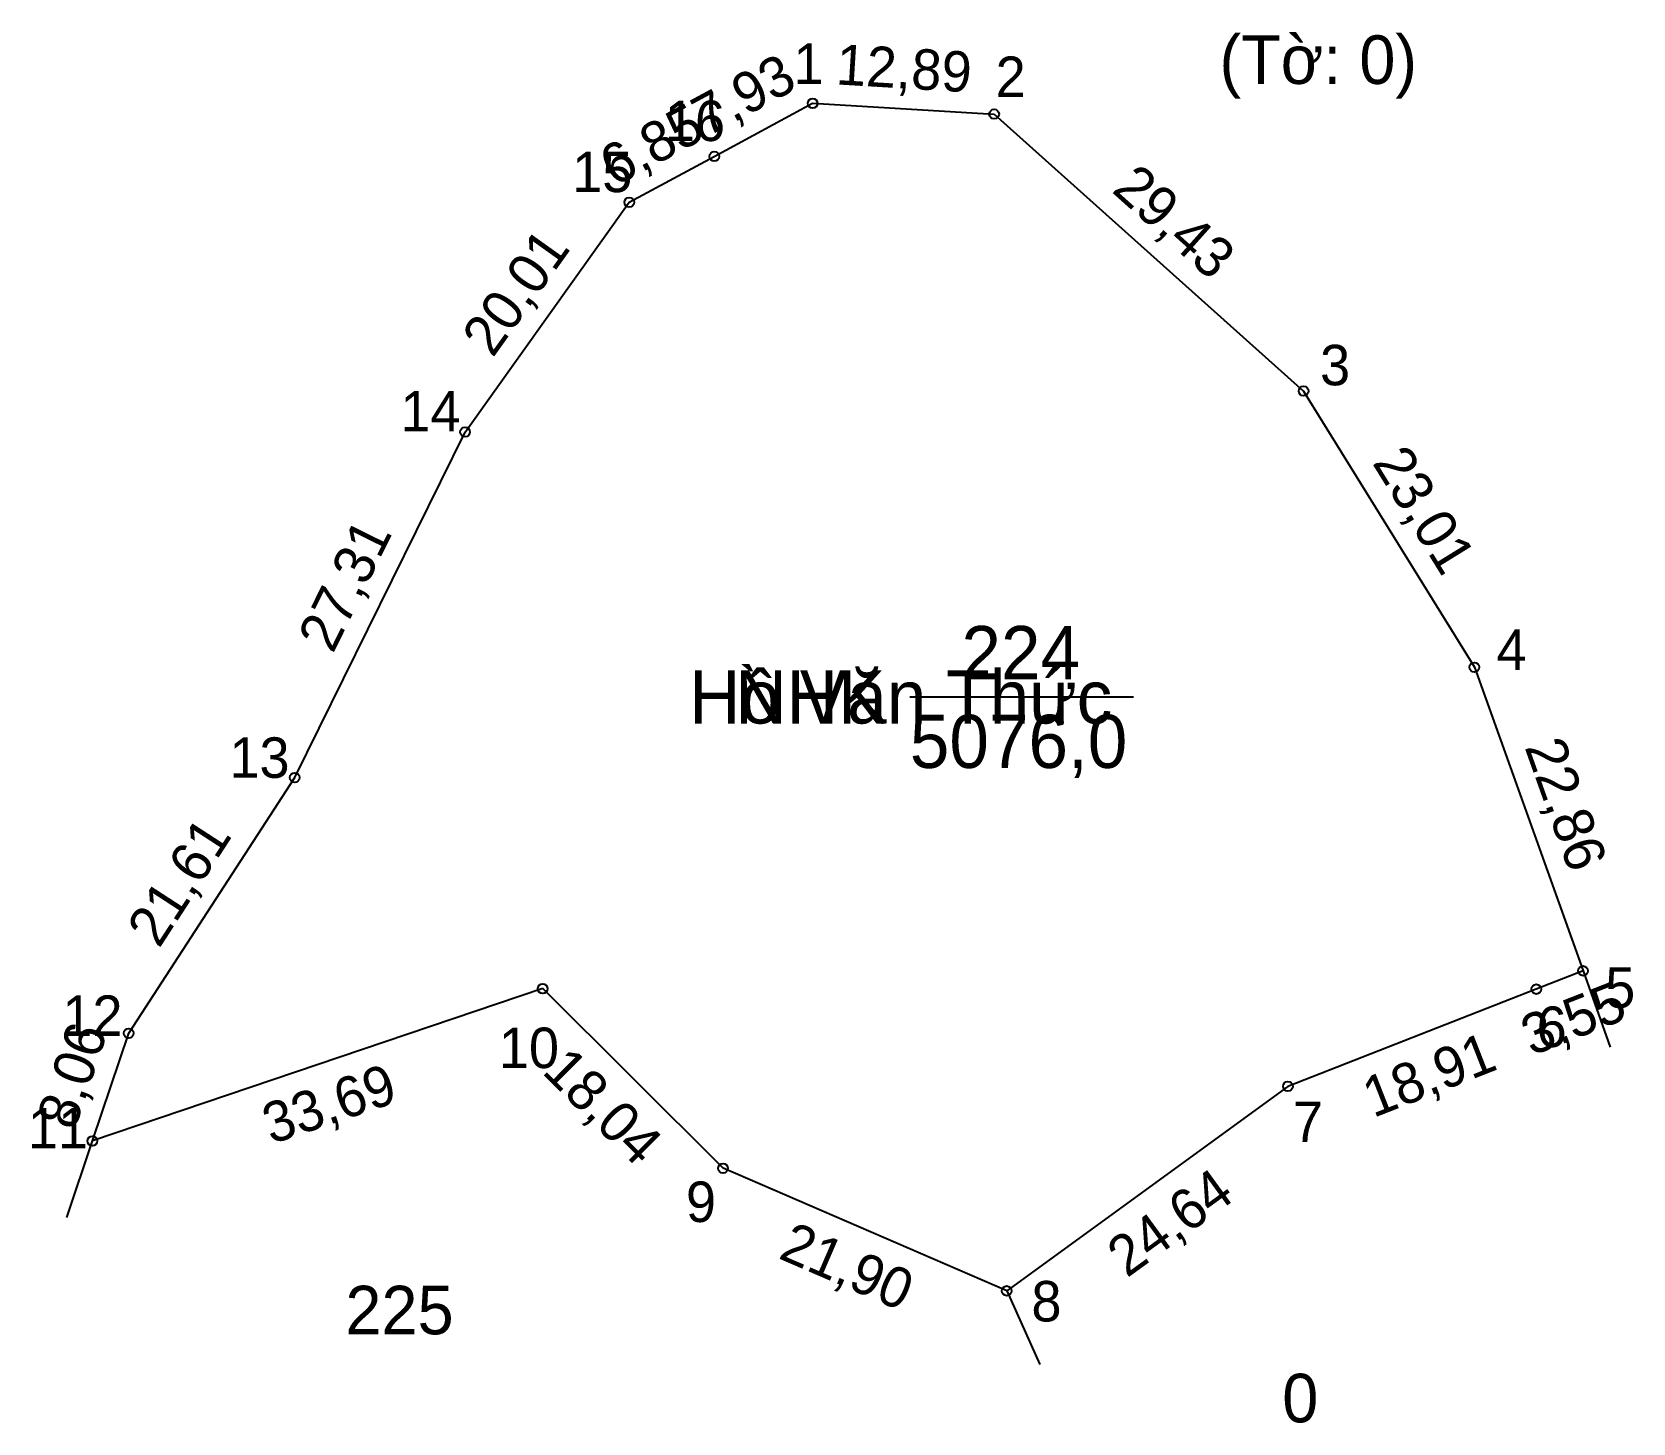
# Model space of a CAD drawing. Extents: x 548026 to 548139, y 1820513 to 1820612.
import ezdxf

# ---------------------------------------------------------------- set-up
doc = ezdxf.new("R2010")
doc.units = 0
for name, color, linetype in [('CanhThua', 7, 'Continuous'), ('ChieuDaiCanhThua', 7, 'Continuous'), ('MocDinhThua', 7, 'Continuous'), ('NhanDiaChinhThua', 7, 'Continuous'), ('NhanTuCan', 7, 'Continuous'), ('RauThua', 7, 'Continuous'), ('SoHieuDinhThua', 7, 'Continuous'), ('TenChuSuDung', 7, 'Continuous')]:
    doc.layers.add(name, color=color, linetype=linetype)

msp = doc.modelspace()

# ---------------------------------------------------------------- linework, layer by layer
at = {"layer": 'CanhThua'}
for p, q in [((548074.08, 1820603.21), (548081.05, 1820606.98)), ((548081.05, 1820606.98), (548093.92, 1820606.21)), ((548093.92, 1820606.21), (548115.85, 1820586.58)), ((548068.05, 1820599.96), (548074.08, 1820603.21)), ((548056.42, 1820583.68), (548068.05, 1820599.96)), ((548115.85, 1820586.58), (548127.96, 1820567.01)), ((548044.34, 1820559.19), (548056.42, 1820583.68)), ((548127.96, 1820567.01), (548135.66, 1820545.49)), ((548032.57, 1820541.07), (548044.34, 1820559.19)), ((548135.66, 1820545.49), (548132.35, 1820544.19)), ((548061.92, 1820544.23), (548030, 1820533.43)), ((548074.7, 1820531.5), (548061.92, 1820544.23)), ((548132.35, 1820544.19), (548114.74, 1820537.3)), ((548030, 1820533.43), (548032.57, 1820541.07)), ((548114.74, 1820537.3), (548094.81, 1820522.81)), ((548094.81, 1820522.81), (548074.7, 1820531.5))]:
    msp.add_line(p, q, dxfattribs=at)
at = {"layer": 'MocDinhThua'}
for centre in [(548081.05, 1820606.98), (548093.92, 1820606.21), (548074.08, 1820603.21), (548068.05, 1820599.96), (548115.85, 1820586.58), (548056.42, 1820583.68), (548127.96, 1820567.01), (548044.34, 1820559.19), (548135.66, 1820545.49), (548061.92, 1820544.23), (548132.35, 1820544.19), (548032.57, 1820541.07), (548114.74, 1820537.3), (548030, 1820533.43), (548074.7, 1820531.5), (548094.81, 1820522.81)]:
    msp.add_circle(centre, 0.344, dxfattribs=at)
at = {"layer": 'NhanDiaChinhThua'}
msp.add_line((548087.94, 1820564.9), (548103.79, 1820564.9), dxfattribs=at)
at = {"layer": 'RauThua'}
for p, q in [((548135.66, 1820545.49), (548137.59, 1820540.09)), ((548028.18, 1820528.01), (548030, 1820533.43)), ((548094.81, 1820522.81), (548097.15, 1820517.58))]:
    msp.add_line(p, q, dxfattribs=at)

# ---------------------------------------------------------------- texts
at = {"layer": 'ChieuDaiCanhThua'}
for s, rotation, p in [('7,93', 28.3693, (548073.53, 1820604.55)), ('12,89', 356.5761, (548082.66, 1820608.32)), ('6,85', 28.3688, (548067.02, 1820601.03)), ('29,43', 318.1676, (548102.18, 1820600.74)), ('20,01', 54.459, (548058.37, 1820588.88)), ('23,01', 301.7494, (548120.68, 1820581.5)), ('27,31', 63.7446, (548047.04, 1820567.91)), ('22,86', 289.6741, (548131.5, 1820561.36)), ('21,61', 56.9939, (548034.72, 1820547.02)), ('3,55', 21.3791, (548132.01, 1820539.44)), ('8,06', 71.4257, (548028.72, 1820534.1)), ('18,91', 21.3817, (548120.79, 1820535.05)), ('33,69', 18.6877, (548042.68, 1820533.18)), ('18,04', 315.1213, (548061.79, 1820538.28)), ('24,64', 36.0178, (548103.33, 1820523.69)), ('21,90', 336.6407, (548078.54, 1820525.15))]:
    msp.add_text(s, height=2.867, rotation=rotation, dxfattribs=at).set_placement(p)
at = {"layer": 'NhanDiaChinhThua'}
for s, p in [('224', (548091.6, 1820566.16)), ('NHK', (548075.57, 1820563.02)), ('5076,0', (548087.94, 1820559.87))]:
    msp.add_text(s, height=3.77, dxfattribs=at).set_placement(p)
at = {"layer": 'NhanTuCan'}
for s, p in [('(Tờ: 0)', (548109.89, 1820608.35)), ('225', (548047.93, 1820519.73)), ('0', (548114.34, 1820513.49))]:
    msp.add_text(s, height=3.44, dxfattribs=at).set_placement(p)
at = {"layer": 'SoHieuDinhThua'}
for s, height, p in [('1', 2.87, (548079.69, 1820608.35)), ('2', 2.87, (548094.02, 1820607.42)), ('16', 2.867, (548070.58, 1820604.3)), ('15', 2.867, (548064.01, 1820600.68)), ('3', 2.87, (548117.02, 1820586.99)), ('14', 2.867, (548051.83, 1820583.72)), ('4', 2.87, (548129.53, 1820566.82)), ('13', 2.867, (548039.71, 1820559.17)), ('5', 2.87, (548137.23, 1820542.87)), ('12', 2.867, (548027.87, 1820540.88)), ('6', 2.87, (548132.37, 1820540.09)), ('10', 2.867, (548058.81, 1820538.6)), ('11', 2.867, (548025.43, 1820532.91)), ('7', 2.87, (548115.09, 1820533.35)), ('9', 2.87, (548072.07, 1820527.69)), ('8', 2.87, (548096.56, 1820520.64))]:
    msp.add_text(s, height=height, dxfattribs=at).set_placement(p)
at = {"layer": 'TenChuSuDung'}
msp.add_text('Hồ Văn Thức', height=3.7699, dxfattribs=at).set_placement((548072.3, 1820563.02))

doc.saveas('drawing.dxf')
